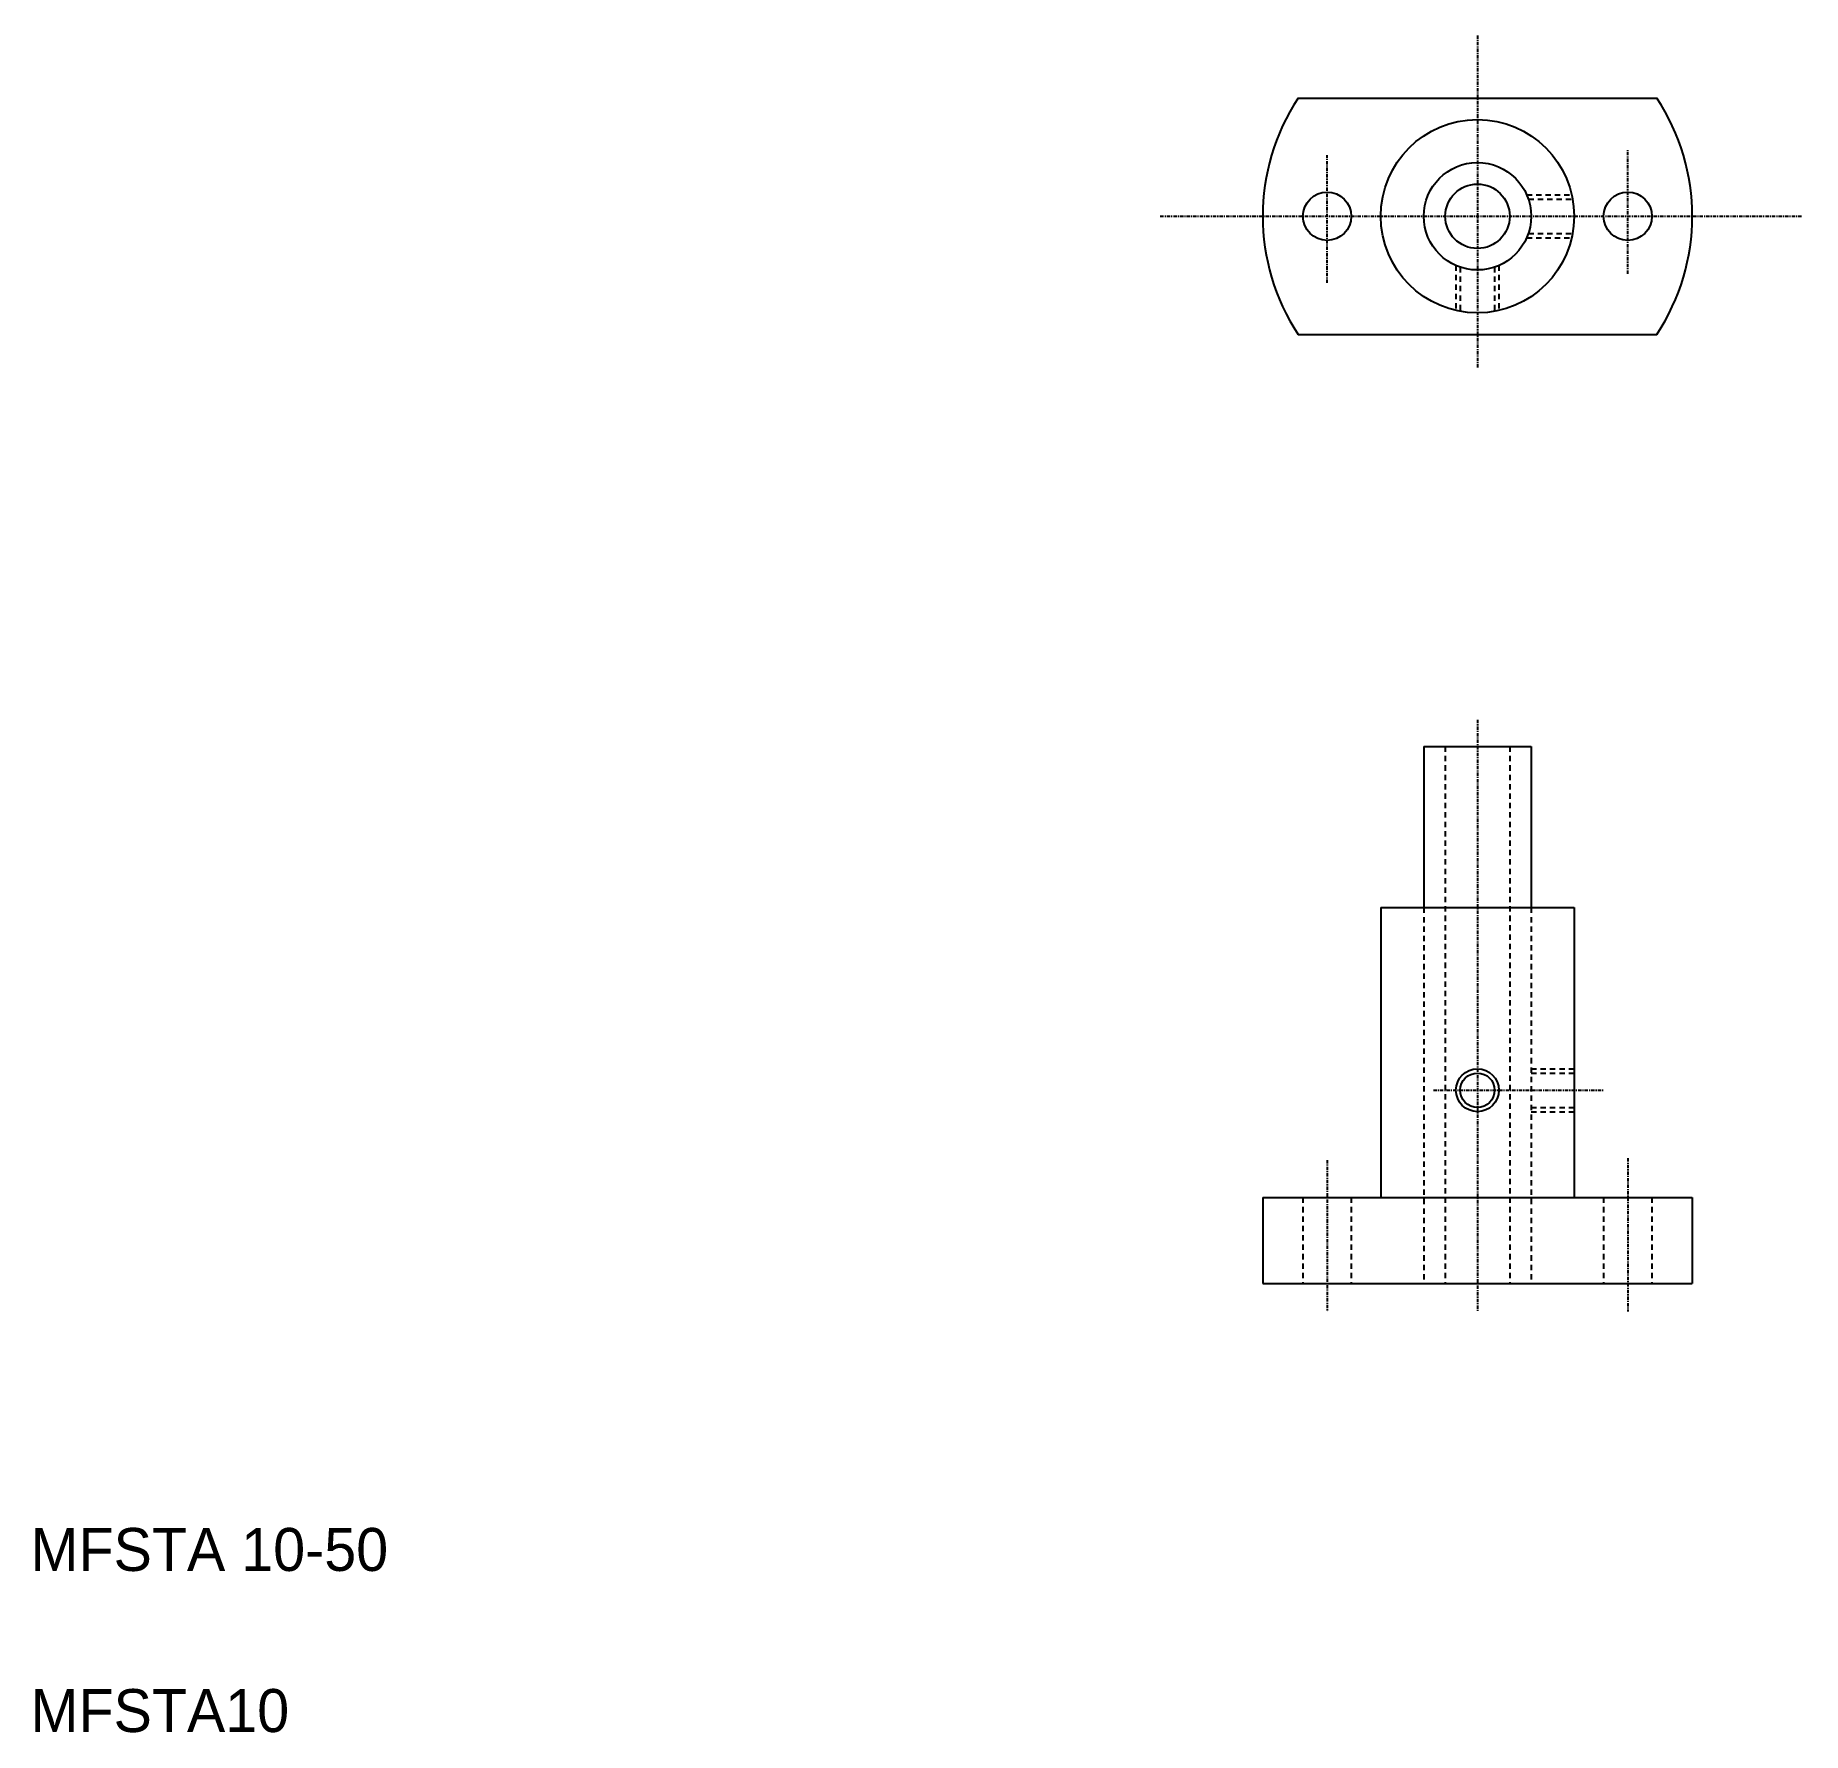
# Model space of a CAD drawing. Extents: x 10 to 175, y 10 to 168.
import ezdxf

# ---------------------------------------------------------------- set-up
doc = ezdxf.new("R2010")
doc.units = 0
doc.header["$LTSCALE"] = 0.25
doc.linetypes.add('CENTER', pattern=[2, 1.25, -0.25, 0.25, -0.25])
doc.linetypes.add('DASHED', pattern=[3.5, 2, -1.5])
doc.layers.get('0').update_dxf_attribs({"linetype": 'CONTINUOUS'})
doc.layers.add('CENTER', color=1, linetype='CENTER')

msp = doc.modelspace()

# ---------------------------------------------------------------- linework, layer by layer
at = {"color": 7, "linetype": 'CONTINUOUS'}
for p, q in [((128.03, 162.13), (161.43, 162.13)), ((128.03, 140.13), (161.43, 140.13)), ((139.73, 101.76), (139.73, 86.76)), ((149.73, 101.76), (149.73, 86.76)), ((135.73, 86.76), (135.73, 59.76)), ((153.73, 86.76), (153.73, 59.76)), ((124.73, 59.76), (124.73, 51.76)), ((164.73, 59.76), (164.73, 51.76))]:
    msp.add_line(p, q, dxfattribs=at)
for p, q in [((136.38, 162.13), (136.38, 162.13)), ((144.73, 162.13), (144.73, 162.13)), ((139.73, 101.76), (149.73, 101.76)), ((135.73, 86.76), (153.73, 86.76)), ((124.73, 59.76), (164.73, 59.76)), ((124.73, 51.76), (164.73, 51.76))]:
    msp.add_line(p, q)
at = {"color": 3, "linetype": 'DASHED'}
for p, q in [((149.31, 153.13), (153.51, 153.13)), ((149.47, 152.73), (153.59, 152.73)), ((149.31, 149.13), (153.51, 149.13)), ((149.47, 149.53), (153.59, 149.53)), ((142.73, 146.54), (142.73, 142.35)), ((146.73, 146.54), (146.73, 142.35)), ((143.13, 146.39), (143.13, 142.27)), ((146.33, 146.39), (146.33, 142.27)), ((141.73, 101.76), (141.73, 51.76)), ((147.73, 101.76), (147.73, 51.76)), ((139.73, 86.76), (139.73, 51.76)), ((149.73, 86.76), (149.73, 51.76)), ((149.73, 71.76), (153.73, 71.76)), ((149.73, 71.36), (153.73, 71.36)), ((149.73, 68.16), (153.73, 68.16)), ((149.73, 67.76), (153.73, 67.76)), ((128.48, 59.76), (128.48, 51.76)), ((132.98, 59.76), (132.98, 51.76)), ((156.48, 59.76), (156.48, 51.76)), ((160.98, 59.76), (160.98, 51.76))]:
    msp.add_line(p, q, dxfattribs=at)
for centre, radius in [((144.73, 151.13), 9), ((144.73, 151.13), 5), ((130.73, 151.13), 2.25), ((144.73, 151.13), 3), ((158.73, 151.13), 2.25), ((144.73, 69.76), 1.6)]:
    msp.add_circle(centre, radius)
at = {"color": 3}
msp.add_circle((144.73, 69.76), 2, dxfattribs=at)
for start, end in [(146.633, 213.367), (326.633, 33.367)]:
    msp.add_arc((144.73, 151.13), 20, start, end)
at = {"layer": 'CENTER', "color": 1, "linetype": 'CENTER'}
for p, q in [((144.73, 167.97), (144.73, 136.97)), ((130.73, 144.93), (130.73, 156.82)), ((158.73, 145.78), (158.73, 157.29)), ((115.19, 151.13), (175.01, 151.13)), ((144.73, 104.24), (144.73, 49.14)), ((140.62, 69.76), (156.42, 69.76)), ((130.73, 63.25), (130.73, 49.14)), ((158.73, 63.42), (158.73, 49.14))]:
    msp.add_line(p, q, dxfattribs=at)

# ---------------------------------------------------------------- texts
for s, p in [('MFSTA 10-50', (10, 25)), ('MFSTA10', (10, 10))]:
    msp.add_text(s, height=4).set_placement(p)

doc.saveas('drawing.dxf')
